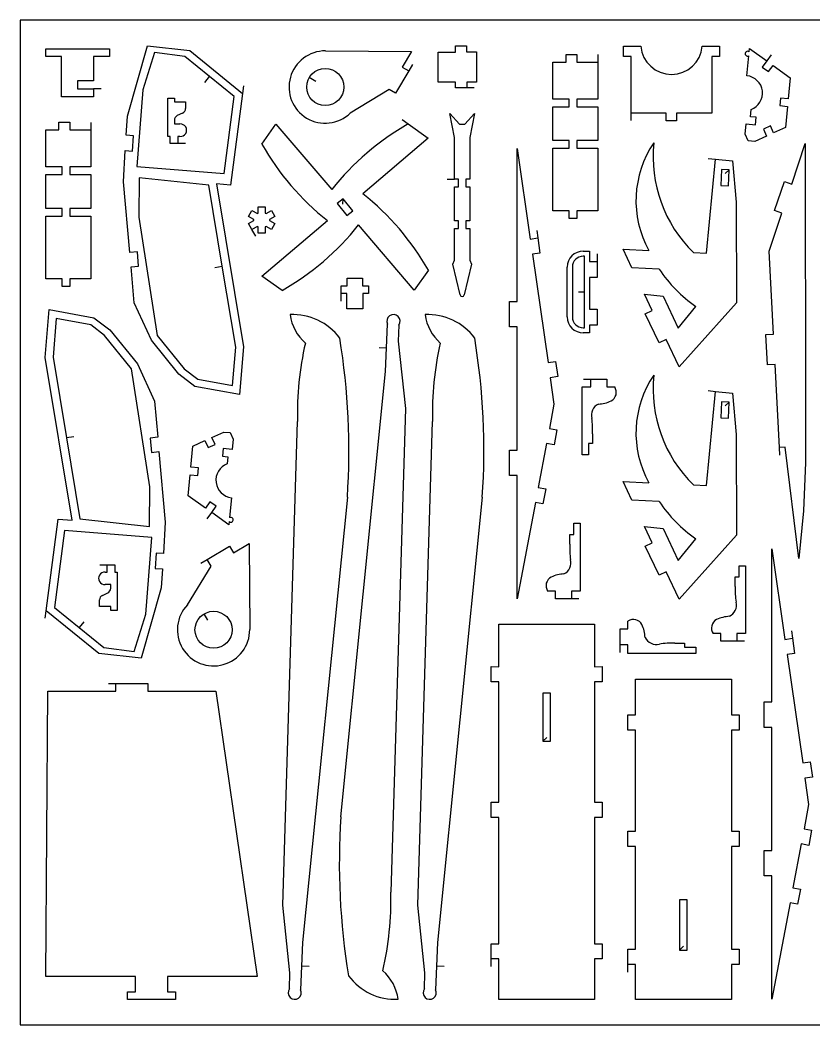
# Model space of a CAD drawing. Extents: x 0 to 600, y 0 to 400.
# Drawn here: x 0 to 315.7, y 0 to 400 of the extents above; entities that cross this region are included whole.
import ezdxf

# ---------------------------------------------------------------- set-up
doc = ezdxf.new("R2010")
doc.units = 0
doc.header["$MEASUREMENT"] = 0
doc.layers.add('DEFAULT', color=7, linetype='Continuous')
doc.layers.add('Layer1', color=150, linetype='Continuous')

msp = doc.modelspace()

# ---------------------------------------------------------------- linework, layer by layer
at = {"layer": 'DEFAULT'}
for p, q in [((10.1777, 385.4569), (10.1777, 388.5049)), ((10.1777, 388.5049), (35.5777, 388.5049)), ((35.5777, 388.5049), (35.5777, 385.4569)), ((42.6801, 361.6898), (50.7236, 389.7409)), ((50.7236, 389.7409), (67.4884, 387.85)), ((173.2301, 387.2057), (173.2301, 389.7205)), ((173.2301, 389.7205), (177.5629, 389.7205)), ((177.5629, 389.7205), (177.5629, 387.3474)), ((239.9903, 385.5226), (239.9903, 389.5866)), ((239.9903, 389.5866), (246.9255, 389.5866)), ((271.3191, 389.5866), (278.2544, 389.5866)), ((278.2544, 389.5866), (278.2544, 385.5226)), ((290.0197, 387.3566), (290.1427, 388.6339)), ((290.1427, 388.6339), (297.0027, 383.7407)), ((16.5277, 385.4569), (10.1777, 385.4569)), ((16.5277, 369.479), (16.5277, 385.4569)), ((35.5777, 385.4569), (29.2277, 385.4569)), ((29.2277, 385.4569), (29.2277, 375.7978)), ((53.4309, 387.0684), (48.8713, 372.2217)), ((65.5658, 385.485), (53.4309, 387.0684)), ((75.3846, 377.5028), (65.5658, 385.485)), ((67.4884, 387.85), (88.4459, 370.8127)), ((121.4522, 387.7471), (155.6787, 387.5555)), ((155.6787, 387.5555), (151.988, 381.2899)), ((166.3038, 375.3154), (166.3038, 387.2057)), ((166.3038, 387.2057), (173.2301, 387.2057)), ((177.5629, 387.3474), (181.5683, 387.3474)), ((181.5683, 387.3474), (181.5683, 375.3153)), ((217.1695, 383.2807), (217.1695, 386.3287)), ((217.1695, 386.3287), (221.4669, 386.3287)), ((221.4669, 386.3287), (221.4669, 383.2807)), ((229.8125, 386.2807), (229.8125, 383.2808)), ((243.0383, 385.5226), (239.9903, 385.5226)), ((243.0383, 363.0005), (243.0383, 385.5226)), ((278.2544, 385.5226), (275.2064, 385.5226)), ((275.2064, 385.5226), (275.2064, 363.0005)), ((289.1047, 377.8535), (289.8676, 385.7765)), ((298.7449, 386.183), (297.0027, 383.7408)), ((151.988, 381.2899), (154.6142, 379.7429)), ((156.1368, 382.3277), (154.6142, 379.7428)), ((211.9192, 368.5487), (211.9192, 383.2807)), ((211.9192, 383.2807), (217.1695, 383.2807)), ((221.4669, 383.2807), (229.8125, 383.2807)), ((229.8125, 383.2808), (229.8125, 368.5488)), ((297.0027, 383.7408), (295.2328, 381.2592)), ((295.2328, 381.2592), (297.7143, 379.4893)), ((297.7143, 379.4893), (299.4843, 381.9708)), ((299.4843, 381.9708), (306.3442, 377.0775)), ((73.4922, 375.1749), (75.3846, 377.5028)), ((85.2035, 369.5206), (75.3846, 377.5028)), ((117.5928, 375.5794), (115.0079, 377.102)), ((154.6142, 379.7428), (149.3803, 370.8574)), ((306.3442, 377.0775), (305.5367, 368.6899)), ((29.2277, 375.7978), (22.8777, 375.7978)), ((22.8777, 375.7978), (22.8777, 372.6553)), ((22.8777, 372.6553), (29.2277, 372.6553)), ((32.2277, 372.6553), (29.2277, 372.6553)), ((29.2277, 372.6553), (29.2277, 369.479)), ((48.8713, 372.2217), (46.4297, 341.7189)), ((88.8341, 373.7875), (88.4459, 370.8127)), ((146.754, 372.4043), (131.3297, 362.9604)), ((149.3803, 370.8574), (146.754, 372.4043)), ((173.1997, 375.3154), (166.3038, 375.3154)), ((173.1997, 372.9931), (173.1997, 375.3154)), ((177.6638, 372.9931), (173.1997, 372.9931)), ((181.5683, 375.3153), (177.6638, 375.3153)), ((177.6638, 375.3153), (177.6638, 372.993)), ((180.6638, 372.9931), (177.6638, 372.9931)), ((29.2277, 369.479), (16.5277, 369.479)), ((58.8072, 353.7038), (58.8072, 368.9571)), ((58.8072, 368.9571), (61.3708, 368.9571)), ((61.3708, 368.9571), (61.3708, 367.4331)), ((81.2124, 338.9346), (85.2035, 369.5206)), ((88.4459, 370.8127), (83.6834, 334.3151)), ((218.4189, 368.5487), (211.9192, 368.5487)), ((218.4189, 365.5007), (218.4189, 368.5487)), ((229.8125, 368.5488), (221.4669, 368.5488)), ((221.4669, 368.5488), (221.4669, 365.5008)), ((302.5027, 368.9821), (302.2105, 365.9481)), ((305.5367, 368.6899), (302.5027, 368.9821)), ((61.3708, 367.4331), (65.813, 367.4331)), ((65.813, 367.4331), (65.813, 364.8051)), ((211.9192, 352.0353), (211.9192, 365.5007)), ((211.9192, 365.5007), (218.4189, 365.5007)), ((221.4669, 365.5008), (229.8125, 365.5008)), ((229.8125, 365.5008), (229.8125, 352.0353)), ((290.5107, 361.5549), (290.7838, 364.3917)), ((302.2105, 365.9481), (305.2444, 365.6559)), ((305.2444, 365.6559), (304.4369, 357.2683)), ((42.2171, 354.1509), (42.6801, 361.6898)), ((61.3708, 360.1276), (61.3708, 358.6501)), ((64.6519, 362.9692), (62.5319, 361.9635)), ((151.9303, 360.3673), (154.3825, 358.6393)), ((172.8194, 353.2397), (170.907, 362.821)), ((170.907, 362.821), (174.7935, 358.6044)), ((176.8727, 358.6044), (180.7592, 362.821)), ((180.7592, 362.821), (178.8468, 353.2397)), ((243.0383, 360.0005), (243.0383, 363.0005)), ((256.9657, 363.0005), (243.0383, 363.0005)), ((256.9657, 359.9525), (256.9657, 363.0005)), ((275.2064, 363.0005), (261.0297, 363.0005)), ((261.0297, 363.0005), (261.0297, 359.9525)), ((292.7556, 361.3387), (290.5107, 361.5549)), ((292.4634, 358.3048), (292.7556, 361.3387)), ((10.1777, 341.5212), (10.1777, 356.2532)), ((10.1777, 356.2532), (15.4281, 356.2532)), ((15.4281, 356.2532), (15.4281, 359.3012)), ((15.4281, 359.3012), (19.7255, 359.3012)), ((19.7255, 359.3012), (19.7255, 356.2532)), ((19.7255, 356.2532), (28.0711, 356.2532)), ((28.0711, 359.2532), (28.0711, 356.2532)), ((28.0711, 356.2532), (28.0711, 341.5212)), ((61.3708, 358.6501), (63.5919, 358.6501)), ((96.1518, 350.6198), (101.7647, 358.5848)), ((101.7647, 358.5848), (123.9678, 332.5855)), ((154.3825, 358.6393), (162.3476, 353.0262)), ((174.7935, 358.6044), (176.8727, 358.6044)), ((261.0297, 359.9525), (256.9657, 359.9525)), ((288.3932, 354.5645), (288.7875, 358.6587)), ((288.7875, 358.6587), (292.4634, 358.3048)), ((298.4384, 357.8842), (295.6649, 356.6202)), ((295.6649, 356.6202), (296.9287, 353.8467)), ((299.7024, 355.1107), (298.4384, 357.8842)), ((304.4369, 357.2683), (299.7024, 355.1107)), ((45.1104, 353.9702), (42.2171, 354.1509)), ((44.7304, 347.8861), (45.1104, 353.9702)), ((59.6756, 353.7038), (58.8072, 353.7038)), ((59.6756, 350.8606), (59.6756, 353.7038)), ((63.5919, 353.7038), (62.7236, 353.7038)), ((62.7236, 353.7038), (62.7236, 350.8606)), ((162.3476, 353.0262), (136.3483, 330.8232)), ((172.8194, 336.6511), (172.8194, 353.2397)), ((178.8468, 353.2397), (178.8468, 336.6511)), ((218.4189, 352.0353), (211.9192, 352.0353)), ((218.4189, 348.9873), (218.4189, 352.0353)), ((229.8125, 352.0353), (221.4669, 352.0353)), ((221.4669, 352.0353), (221.4669, 348.9873)), ((289.5894, 351.9398), (288.3932, 354.5645)), ((296.9287, 353.8467), (292.1942, 351.689)), ((41.075, 335.552), (41.8435, 348.0664)), ((41.8435, 348.0664), (44.7304, 347.8861)), ((62.7236, 350.8606), (59.6756, 350.8606)), ((65.7236, 350.8606), (62.7236, 350.8606)), ((197.7099, 288.0017), (197.7099, 348.9138)), ((197.7099, 348.9138), (202.9024, 312.8531)), ((211.9192, 324.0483), (211.9192, 348.9873)), ((211.9192, 348.9873), (218.4189, 348.9873)), ((221.4669, 348.9873), (229.8125, 348.9873)), ((229.8125, 348.9873), (229.8125, 324.0483)), ((292.1942, 351.689), (289.5894, 351.9398)), ((306.9359, 334.7319), (312.3185, 350.8675)), ((312.3185, 350.8675), (312.4604, 242.8231)), ((272.9908, 307.2278), (276.6567, 344.6772)), ((273.671, 344.9694), (276.6567, 344.6772)), ((276.6567, 344.6772), (283.3871, 344.0183)), ((283.3871, 344.0183), (284.806, 327.5717)), ((16.6775, 341.5212), (10.1777, 341.5212)), ((16.6775, 338.4732), (16.6775, 341.5212)), ((28.0711, 341.5212), (19.7255, 341.5212)), ((19.7255, 341.5212), (19.7255, 338.4732)), ((46.4297, 341.7189), (81.2124, 338.9346)), ((278.9515, 340.5378), (278.6703, 334.194)), ((281.9965, 340.4029), (278.9515, 340.5378)), ((280.4065, 338.9478), (281.9965, 340.4029)), ((281.7153, 334.0591), (281.9965, 340.4029)), ((10.1778, 325.0078), (10.1778, 338.4732)), ((10.1778, 338.4732), (16.6775, 338.4732)), ((19.7255, 338.4732), (28.0711, 338.4732)), ((28.0711, 338.4732), (28.0711, 325.0078)), ((47.3513, 337.2338), (47.2259, 321.5264)), ((75.094, 334.2645), (47.3513, 337.2338)), ((169.8192, 336.6509), (172.8192, 336.6509)), ((174.3432, 336.6511), (172.8192, 336.6511)), ((174.3432, 333.6031), (174.3432, 336.6511)), ((178.8468, 336.6511), (177.3228, 336.6511)), ((177.3228, 336.6511), (177.3228, 333.6031)), ((43.6019, 307.4973), (41.075, 335.552)), ((80.4233, 302.0447), (75.094, 334.2645)), ((83.6834, 334.3151), (78.1011, 334.7619)), ((78.1011, 334.7619), (88.8208, 269.954)), ((172.8192, 320.1375), (172.8192, 333.6031)), ((172.8192, 333.6031), (174.3432, 333.6031)), ((177.3228, 333.6031), (178.8468, 333.6031)), ((178.8468, 333.6031), (178.8468, 320.1375)), ((278.6703, 334.194), (281.7153, 334.0591)), ((300.1203, 324.1749), (304.0452, 335.7128)), ((304.0452, 335.7128), (306.9359, 334.7319)), ((128.5504, 328.8486), (126.1754, 326.9381)), ((128.3181, 326.7058), (128.5504, 328.8486)), ((132.3783, 324.09), (128.5504, 328.8486)), ((16.6775, 325.0078), (10.1778, 325.0078)), ((16.6775, 321.9598), (16.6775, 325.0078)), ((28.0711, 325.0078), (19.7255, 325.0078)), ((19.7255, 325.0078), (19.7255, 321.9598)), ((90.8458, 321.8763), (92.2174, 324.2519)), ((92.2174, 324.2519), (94.3818, 323.0023)), ((94.7307, 323.2038), (94.7307, 325.703)), ((94.7307, 325.703), (97.4739, 325.703)), ((97.4739, 325.703), (97.4739, 323.2038)), ((97.8227, 323.0023), (99.9871, 324.2519)), ((99.9871, 324.2519), (101.3587, 321.8763)), ((126.1754, 326.9381), (130.0034, 322.1795)), ((130.0034, 322.1795), (132.3783, 324.09)), ((218.4189, 324.0483), (211.9192, 324.0483)), ((218.4189, 321.0003), (218.4189, 324.0483)), ((229.8125, 324.0483), (221.4669, 324.0483)), ((221.4669, 324.0483), (221.4669, 321.0003)), ((284.806, 327.5717), (284.9341, 287.408)), ((303.0027, 323.1936), (300.1203, 324.1749)), ((10.1778, 297.0208), (10.1778, 321.9598)), ((10.1778, 321.9598), (16.6775, 321.9598)), ((19.7255, 321.9598), (28.0711, 321.9598)), ((28.0711, 321.9598), (28.0711, 297.0208)), ((47.2259, 321.5264), (54.5733, 274.4627)), ((93.0102, 320.6266), (90.8458, 321.8763)), ((90.8458, 318.9742), (93.0102, 320.2238)), ((93.0102, 320.2238), (93.0102, 320.6266)), ((94.3818, 323.0023), (94.7307, 323.2038)), ((96.2062, 298.0019), (122.2054, 320.205)), ((97.4739, 323.2038), (97.8227, 323.0023)), ((101.3587, 321.8763), (99.1943, 320.6266)), ((99.1943, 320.6266), (99.1943, 320.2238)), ((99.1943, 320.2238), (101.3587, 318.9742)), ((174.3432, 320.1375), (172.8192, 320.1375)), ((174.3432, 317.0895), (174.3432, 320.1375)), ((178.8468, 320.1375), (177.3228, 320.1375)), ((177.3228, 320.1375), (177.3228, 317.0895)), ((221.4669, 321.0003), (218.4189, 321.0003)), ((297.9841, 308.0596), (303.0027, 323.1936)), ((92.2174, 316.5985), (90.8458, 318.9742)), ((94.3818, 317.8481), (92.2174, 316.5985)), ((93.7174, 314.0004), (92.2174, 316.5985)), ((94.7307, 317.6467), (94.3818, 317.8481)), ((94.7307, 315.1474), (94.7307, 317.6467)), ((97.8227, 317.8481), (97.4739, 317.6467)), ((97.4739, 317.6467), (97.4739, 315.1474)), ((99.9871, 316.5985), (97.8227, 317.8481)), ((101.3587, 318.9742), (99.9871, 316.5985)), ((156.7891, 292.4434), (134.586, 318.4427)), ((172.8192, 304.3895), (172.8192, 317.0895)), ((172.8192, 317.0895), (174.3432, 317.0895)), ((177.3228, 317.0895), (178.8468, 317.0895)), ((178.8468, 317.0895), (178.8468, 304.3895)), ((205.4917, 316.2569), (205.9193, 313.2875)), ((97.4739, 315.1474), (94.7307, 315.1474)), ((202.9024, 312.8531), (205.9193, 313.2875)), ((205.9193, 313.2875), (206.7881, 307.2538)), ((223.9878, 308.0369), (226.4985, 308.0369)), ((226.4985, 308.0369), (226.4985, 303.942)), ((243.3488, 301.3947), (239.8153, 308.8117)), ((239.8153, 308.8117), (250.0379, 308.3237)), ((299.716, 275.0112), (297.9841, 308.0596)), ((46.6376, 307.7707), (43.6019, 307.4973)), ((47.1521, 302.0589), (46.6376, 307.7707)), ((172.065, 302.8733), (172.8192, 304.3895)), ((178.8468, 304.3895), (179.601, 302.8733)), ((206.7881, 307.2538), (203.7712, 306.8193)), ((203.7712, 306.8193), (209.9865, 263.656)), ((224.4665, 306.0049), (223.9878, 306.0049)), ((224.4665, 291.7595), (224.4665, 306.0049)), ((229.5465, 306.942), (229.5465, 303.942)), ((267.8384, 307.4738), (272.9908, 307.2278)), ((44.1164, 301.7855), (47.1521, 302.0589)), ((45.4116, 287.4054), (44.1164, 301.7855)), ((77.4636, 301.5552), (80.4233, 302.0447)), ((85.7527, 269.8249), (80.4233, 302.0447)), ((162.402, 300.4084), (156.7891, 292.4434)), ((175.0931, 290.58), (172.065, 302.8733)), ((179.601, 302.8733), (176.5729, 290.58)), ((217.6378, 281.832), (217.6378, 301.6869)), ((219.6698, 301.6869), (219.6698, 281.832)), ((226.4985, 303.942), (229.5465, 303.942)), ((229.5465, 303.942), (229.5465, 297.592)), ((254.2112, 300.8762), (243.3488, 301.3947)), ((16.6775, 297.0208), (10.1778, 297.0208)), ((16.6775, 293.9728), (16.6775, 297.0208)), ((28.0711, 297.0208), (19.7255, 297.0208)), ((19.7255, 297.0208), (19.7255, 293.9728)), ((104.1712, 292.3889), (96.2062, 298.0019)), ((130.1346, 294.1573), (130.1346, 297.2054)), ((130.1346, 297.2054), (136.2417, 297.2054)), ((136.2417, 297.2054), (136.2417, 294.1573)), ((229.5465, 297.592), (226.4985, 297.592)), ((226.4985, 297.592), (226.4985, 284.892)), ((19.7255, 293.9728), (16.6775, 293.9728)), ((127.7323, 291.0963), (127.7323, 294.1573)), ((127.7323, 294.1573), (130.1346, 294.1573)), ((136.2417, 294.1573), (138.6439, 294.1573)), ((138.6439, 294.1573), (138.6439, 291.0963)), ((127.7323, 288.0963), (127.7323, 291.0963)), ((130.0183, 291.0963), (127.7323, 291.0963)), ((130.0183, 285.0003), (130.0183, 291.0963)), ((138.6439, 291.0963), (136.3579, 291.0963)), ((136.3579, 291.0963), (136.3579, 285.0003)), ((194.6619, 277.8417), (194.6619, 288.0017)), ((194.6619, 288.0017), (197.7099, 288.0017)), ((222.0681, 291.7595), (224.4665, 291.7595)), ((224.4665, 277.514), (224.4665, 291.7595)), ((251.4375, 284.4166), (248.3322, 290.9345)), ((248.3322, 290.9345), (255.7713, 290.0625)), ((255.7713, 290.0625), (261.8132, 277.3805)), ((10.0184, 265.7418), (11.5392, 284.7408)), ((11.5392, 284.7408), (29.3903, 281.5309)), ((52.2031, 272.5463), (45.4116, 287.4054)), ((136.3579, 285.0003), (130.0183, 285.0003)), ((226.4985, 284.892), (229.5465, 284.892)), ((229.5465, 284.892), (229.5465, 278.542)), ((248.6859, 283.1056), (251.4375, 284.4166)), ((261.8132, 277.3805), (268.8006, 286.0173)), ((284.9341, 287.408), (262.1389, 261.954)), ((14.3092, 281.1458), (13.0865, 265.8708)), ((28.1199, 278.6625), (14.3092, 281.1458)), ((29.3903, 281.5309), (35.7011, 276.674)), ((254.1897, 271.553), (248.6859, 283.1056)), ((33.557, 274.4778), (28.1199, 278.6625)), ((35.7011, 276.674), (46.6361, 263.1494)), ((145.7994, 269.5648), (146.193, 278.957)), ((150.6347, 278.6087), (150.4391, 272.189)), ((197.7099, 277.8417), (194.6619, 277.8417)), ((197.7099, 228.8411), (197.7099, 277.8417)), ((223.9878, 277.514), (224.4665, 277.514)), ((229.5465, 278.542), (226.4985, 278.542)), ((226.4985, 278.542), (226.4985, 275.482)), ((44.2659, 261.233), (33.557, 274.4778)), ((63.1381, 259.0217), (52.2031, 272.5463)), ((54.5733, 274.4627), (65.2821, 261.2178)), ((150.4391, 272.189), (153.3031, 245.358)), ((226.4985, 275.482), (223.9878, 275.482)), ((256.9413, 272.864), (254.1897, 271.553)), ((262.1389, 261.954), (256.9413, 272.864)), ((296.6105, 274.8485), (299.716, 275.0112)), ((297.2472, 262.7003), (296.6105, 274.8485)), ((84.53, 254.5499), (85.7527, 269.8249)), ((88.8208, 269.954), (87.3, 250.9549)), ((142.802, 269.6904), (145.7994, 269.5648)), ((145.4057, 260.1726), (145.7995, 269.5648)), ((20.7381, 200.9337), (10.0184, 265.7418)), ((13.0865, 265.8708), (18.4158, 233.651)), ((209.9865, 263.656), (213.0034, 264.0904)), ((213.0034, 264.0904), (213.8723, 258.0566)), ((51.6133, 214.1693), (44.2659, 261.233)), ((46.6361, 263.1494), (53.4276, 248.2904)), ((65.2821, 261.2178), (70.7193, 257.0331)), ((127.6086, 82.8746), (145.4057, 260.1726)), ((300.3527, 262.8631), (297.2472, 262.7003)), ((302.0847, 229.8147), (300.3527, 262.8631)), ((69.4489, 254.1647), (63.1381, 259.0217)), ((70.7193, 257.0331), (84.53, 254.5499)), ((213.8723, 258.0566), (210.8553, 257.6222)), ((210.8553, 257.6222), (212.3636, 247.1475)), ((224.0496, 257.0207), (227.0496, 257.0207)), ((227.0496, 257.0207), (233.3996, 257.0207)), ((227.0496, 253.9727), (227.0496, 257.0207)), ((233.3996, 257.0207), (233.3996, 253.9727)), ((87.3, 250.9549), (69.4489, 254.1647)), ((223.5661, 226.9925), (223.5661, 253.9727)), ((223.5661, 253.9727), (227.0496, 253.9727)), ((233.3996, 253.9727), (236.5078, 253.9727)), ((272.9908, 214.749), (276.6567, 252.1983)), ((273.671, 252.4905), (276.6567, 252.1983)), ((276.6567, 252.1983), (283.3871, 251.5394)), ((53.4276, 248.2904), (54.7228, 233.9103)), ((278.9515, 248.0589), (278.6703, 241.7151)), ((281.9965, 247.924), (278.9515, 248.0589)), ((283.3871, 251.5394), (284.806, 235.0928)), ((153.3031, 245.358), (147.4357, 52.7867)), ((212.3636, 247.1475), (210.5237, 237.416)), ((280.4065, 246.4689), (281.9965, 247.924)), ((281.7153, 241.5802), (281.9965, 247.924)), ((104.4682, 47.6057), (110.3355, 240.177)), ((158.1495, 47.6057), (164.0169, 240.177)), ((278.6703, 241.7151), (281.7153, 241.5802)), ((312.4604, 242.8231), (312.4557, 223.847)), ((76.2726, 233.858), (81.0072, 236.0157)), ((81.0072, 236.0157), (83.612, 235.7649)), ((210.5237, 237.416), (213.5187, 236.8497)), ((213.5187, 236.8497), (212.3862, 230.8598)), ((21.3756, 234.1405), (18.4158, 233.6509)), ((18.4158, 233.6509), (23.7452, 201.4311)), ((54.7228, 233.9103), (51.6871, 233.6369)), ((51.6871, 233.6369), (52.2015, 227.925)), ((68.7646, 230.4364), (73.4991, 232.5941)), ((73.4991, 232.5941), (74.7631, 229.8204)), ((77.5366, 231.0845), (76.2726, 233.858)), ((83.612, 235.7649), (84.8082, 233.1402)), ((84.8082, 233.1402), (84.4139, 229.046)), ((227.6869, 235.2732), (227.6869, 231.4342)), ((284.806, 235.0928), (284.9341, 194.9291)), ((52.2015, 227.925), (55.2372, 228.1985)), ((55.2372, 228.1985), (57.7642, 200.1437)), ((67.9569, 222.0488), (68.7646, 230.4364)), ((74.7631, 229.8204), (77.5366, 231.0845)), ((80.7379, 229.3999), (80.4458, 226.366)), ((84.4139, 229.046), (80.7379, 229.3999)), ((194.6619, 218.6811), (194.6619, 228.8411)), ((194.6619, 228.8411), (197.7099, 228.8411)), ((209.3913, 231.4261), (206.0869, 213.9486)), ((212.3862, 230.8598), (209.3913, 231.4261)), ((227.6869, 231.4342), (226.1298, 231.4342)), ((226.1298, 231.4342), (226.1298, 226.9925)), ((304.3433, 229.9331), (302.0847, 229.8147)), ((302.2417, 226.8188), (302.0847, 229.8147)), ((309.7883, 185.6139), (304.3433, 229.9331)), ((80.4458, 226.366), (82.6908, 226.1498)), ((82.6908, 226.1498), (82.4176, 223.313)), ((226.1298, 226.9925), (223.5661, 226.9925)), ((70.9909, 221.7567), (67.9569, 222.0488)), ((70.6988, 218.7227), (70.9909, 221.7567)), ((312.4557, 223.847), (311.6198, 204.6857)), ((66.8572, 210.6273), (67.6648, 219.0149)), ((67.6648, 219.0149), (70.6988, 218.7227)), ((197.7099, 218.6811), (194.6619, 218.6811)), ((197.7099, 169.6407), (197.7099, 218.6811)), ((243.3488, 208.9159), (239.8153, 216.3328)), ((239.8153, 216.3328), (250.0379, 215.8448)), ((51.4879, 198.4618), (51.6133, 214.1693)), ((206.0869, 213.9486), (209.0819, 213.3824)), ((209.0819, 213.3824), (207.9494, 207.3925)), ((267.8384, 214.995), (272.9908, 214.749)), ((73.7172, 205.734), (66.8572, 210.6273)), ((75.4872, 208.2155), (73.7172, 205.734)), ((77.9686, 206.4455), (75.4872, 208.2155)), ((84.0967, 209.8512), (83.3338, 201.9281)), ((130.1627, 210.0891), (112.3655, 32.7911)), ((183.8439, 210.0891), (166.0468, 32.7911)), ((254.2112, 208.3973), (243.3488, 208.9159)), ((76.1986, 203.964), (77.9686, 206.4455)), ((204.9544, 207.9587), (197.7099, 169.6407)), ((207.9494, 207.3925), (204.9544, 207.9587)), ((311.6198, 204.6857), (309.7883, 185.6139)), ((10.3933, 164.8829), (15.1558, 201.3806)), ((15.1558, 201.3806), (20.7381, 200.9337)), ((23.7452, 201.4311), (51.4879, 198.4618)), ((57.7642, 200.1437), (56.9957, 187.6294)), ((74.4565, 201.5217), (76.1986, 203.964)), ((83.0587, 199.0708), (76.1986, 203.964)), ((83.1817, 200.3481), (83.0587, 199.0708)), ((17.6268, 196.7611), (13.6357, 166.1752)), ((52.4095, 193.9769), (17.6268, 196.7611)), ((220.21, 195.2356), (220.21, 199.6773)), ((220.21, 199.6773), (222.7736, 199.6773)), ((222.7736, 199.6773), (222.7736, 172.6971)), ((251.4375, 191.9377), (248.3322, 198.4556)), ((248.3322, 198.4556), (255.7713, 197.5836)), ((255.7713, 197.5836), (261.8132, 184.9016)), ((49.9679, 163.4741), (52.4095, 193.9769)), ((218.6528, 191.3966), (218.6528, 195.2356)), ((218.6528, 195.2356), (220.21, 195.2356)), ((261.8132, 184.9016), (268.8006, 193.5384)), ((284.9341, 194.9291), (262.1389, 169.4752)), ((74.4522, 185.3048), (83.3376, 190.5388)), ((83.3376, 190.5388), (84.8846, 187.9125)), ((84.8846, 187.9125), (91.1502, 191.6033)), ((91.1502, 191.6033), (91.3419, 157.3767)), ((248.6859, 190.6268), (251.4375, 191.9377)), ((254.1897, 179.0741), (248.6859, 190.6268)), ((299.0081, 128.6149), (299.0081, 189.527)), ((299.0081, 189.527), (304.2007, 153.4663)), ((54.1088, 187.8097), (53.7287, 181.7255)), ((56.9957, 187.6294), (54.1088, 187.8097)), ((71.8673, 183.7822), (74.4522, 185.3048)), ((75.9991, 182.6786), (74.4522, 185.3048)), ((31.681, 183.0935), (34.681, 183.0935)), ((33.8126, 180.2502), (34.681, 180.2502)), ((34.681, 183.0935), (37.729, 183.0935)), ((34.681, 180.2502), (34.681, 183.0935)), ((37.729, 183.0935), (37.729, 180.2502)), ((37.729, 180.2502), (38.5974, 180.2502)), ((38.5974, 180.2502), (38.5974, 164.9969)), ((53.7287, 181.7255), (56.6221, 181.5448)), ((56.6221, 181.5448), (56.1591, 174.006)), ((66.5552, 167.2543), (75.9991, 182.6786)), ((256.9413, 180.3851), (254.1897, 179.0741)), ((262.1389, 169.4752), (256.9413, 180.3851)), ((286.026, 178.3389), (286.026, 182.7805)), ((286.026, 182.7805), (288.5896, 182.7805)), ((288.5896, 182.7805), (288.5896, 155.8004)), ((284.4688, 174.4998), (284.4688, 178.3389)), ((284.4688, 178.3389), (286.026, 178.3389)), ((36.0337, 175.304), (33.8126, 175.304)), ((36.0337, 173.8264), (36.0337, 175.304)), ((56.1591, 174.006), (48.1156, 145.9549)), ((212.9401, 172.6971), (209.8319, 172.6971)), ((212.9401, 169.6491), (212.9401, 172.6971)), ((222.7736, 172.6971), (219.2901, 172.6971)), ((219.2901, 172.6971), (219.2901, 169.6491)), ((31.5916, 166.5209), (31.5916, 169.1489)), ((32.7526, 170.9848), (34.8727, 171.9905)), ((219.2901, 169.6491), (212.9401, 169.6491)), ((222.2901, 169.6491), (219.2901, 169.6491)), ((10.0051, 161.9082), (10.3933, 164.8829)), ((31.3507, 147.8457), (10.3933, 164.8829)), ((13.6357, 166.1752), (23.4546, 158.193)), ((36.0337, 166.5209), (31.5916, 166.5209)), ((36.0337, 164.9969), (36.0337, 166.5209)), ((38.5974, 164.9969), (36.0337, 164.9969)), ((25.347, 160.5208), (23.4546, 158.1929)), ((45.4082, 148.6273), (49.9679, 163.4741)), ((74.7224, 161.0749), (73.1998, 163.6598)), ((241.7642, 157.637), (241.7642, 160.7452)), ((23.4546, 158.1929), (33.2734, 150.2108)), ((190.4384, 142.5208), (190.4384, 159.4713)), ((190.4384, 159.4713), (228.5384, 159.4713)), ((228.5384, 159.4713), (228.5384, 142.5208)), ((238.7162, 151.287), (238.7162, 157.637)), ((238.7162, 157.637), (241.7642, 157.637)), ((306.79, 156.8701), (307.2175, 153.9008)), ((278.7561, 155.8004), (275.6479, 155.8004)), ((278.7561, 152.7524), (278.7561, 155.8004)), ((285.1061, 152.7524), (278.7561, 152.7524)), ((288.5896, 155.8004), (285.1061, 155.8004)), ((285.1061, 155.8004), (285.1061, 152.7524)), ((288.1061, 152.7524), (285.1061, 152.7524)), ((304.2007, 153.4663), (307.2175, 153.9008)), ((307.2175, 153.9008), (308.0864, 147.867)), ((33.2734, 150.2108), (45.4082, 148.6273)), ((238.7162, 148.287), (238.7162, 151.287)), ((241.7642, 151.287), (238.7162, 151.287)), ((241.7642, 147.8035), (241.7642, 151.287)), ((260.4637, 151.9244), (264.3027, 151.9244)), ((264.3027, 151.9244), (264.3027, 150.3672)), ((264.3027, 150.3672), (268.7444, 150.3672)), ((268.7444, 150.3672), (268.7444, 147.8035)), ((48.1156, 145.9549), (31.3507, 147.8457)), ((268.7444, 147.8035), (241.7642, 147.8035)), ((308.0864, 147.867), (305.0695, 147.4326)), ((305.0695, 147.4326), (311.2847, 104.2692)), ((187.3904, 136.5986), (187.3904, 142.7058)), ((187.3904, 142.7058), (190.4384, 142.5208)), ((228.5384, 142.5208), (231.5864, 142.7058)), ((231.5864, 142.7058), (231.5864, 136.5986)), ((190.4384, 136.5986), (187.3904, 136.5986)), ((190.4384, 88.6777), (190.4384, 136.5986)), ((231.5864, 136.5986), (228.5384, 136.5986)), ((228.5384, 136.5986), (228.5384, 88.6777)), ((244.8122, 137.6246), (282.9122, 137.6265)), ((244.8122, 123.4221), (244.8122, 137.6246)), ((282.9122, 137.6265), (282.9122, 123.4221)), ((10.1757, 19.3217), (11.0554, 132.9024)), ((11.0554, 132.9024), (38.0983, 132.9024)), ((35.0983, 135.9504), (38.0983, 135.9504)), ((38.0983, 135.9504), (50.7983, 135.9504)), ((38.0983, 132.9024), (38.0983, 135.9504)), ((50.7983, 135.9504), (50.7983, 132.9024)), ((50.7983, 132.9024), (77.788, 132.9024)), ((77.788, 132.9024), (94.2853, 19.3217)), ((211.0124, 132.01), (207.9644, 132.01)), ((207.9644, 132.01), (207.9644, 112.9503)), ((211.0124, 112.9503), (211.0124, 132.01)), ((295.9601, 118.4549), (295.9601, 128.6149)), ((295.9601, 128.6149), (299.0081, 128.6149)), ((241.7642, 117.3261), (241.7642, 123.4221)), ((241.7642, 123.4221), (244.8122, 123.4221)), ((282.9122, 123.4221), (285.9602, 123.4221)), ((285.9602, 123.4221), (285.9602, 117.3261)), ((244.8122, 117.3261), (241.7642, 117.3261)), ((244.8122, 77.0634), (244.8122, 117.3261)), ((285.9602, 117.3261), (282.9122, 117.3261)), ((282.9122, 117.3261), (282.9122, 77.0634)), ((299.0081, 118.4549), (295.9601, 118.4549)), ((299.0081, 69.4543), (299.0081, 118.4549)), ((209.4884, 114.4743), (207.9644, 112.9503)), ((207.9644, 112.9503), (211.0124, 112.9503)), ((311.2847, 104.2692), (314.3016, 104.7036)), ((314.3016, 104.7036), (315.1704, 98.6698)), ((315.1704, 98.6698), (312.1536, 98.2354)), ((312.1536, 98.2354), (313.6619, 87.7607)), ((187.3904, 82.5817), (187.3904, 88.6777)), ((187.3904, 88.6777), (190.4384, 88.6777)), ((228.5384, 88.6777), (231.5864, 88.6777)), ((231.5864, 88.6777), (231.5864, 82.5817)), ((313.6619, 87.7607), (311.822, 78.0292)), ((190.4384, 82.5817), (187.3904, 82.5817)), ((190.4384, 32.2342), (190.4384, 82.5817)), ((231.5864, 82.5817), (228.5384, 82.5817)), ((228.5384, 82.5817), (228.5384, 32.2342)), ((241.7642, 70.9674), (241.7642, 77.0634)), ((241.7642, 77.0634), (244.8122, 77.0634)), ((282.9122, 77.0634), (285.9602, 77.0634)), ((285.9602, 77.0634), (285.9602, 70.9674)), ((311.822, 78.0292), (314.8169, 77.463)), ((314.8169, 77.463), (313.6845, 71.4731)), ((310.6895, 72.0393), (307.3852, 54.5618)), ((313.6845, 71.4731), (310.6895, 72.0393)), ((244.8122, 70.9674), (241.7642, 70.9674)), ((244.8122, 30.1303), (244.8122, 70.9674)), ((285.9602, 70.9674), (282.9122, 70.9674)), ((282.9122, 70.9674), (282.9122, 30.1303)), ((295.9601, 59.2943), (295.9601, 69.4543)), ((295.9601, 69.4543), (299.0081, 69.4543)), ((299.0081, 59.2943), (295.9601, 59.2943)), ((299.0081, 10.2539), (299.0081, 59.2943)), ((307.3852, 54.5618), (310.3801, 53.9956)), ((310.3801, 53.9956), (309.2476, 48.0057)), ((265.3862, 49.832), (262.3382, 49.832)), ((262.3382, 49.832), (262.3382, 29.7948)), ((265.3862, 29.7948), (265.3862, 49.832)), ((306.2527, 48.572), (299.0081, 10.2539)), ((309.2476, 48.0057), (306.2527, 48.572)), ((107.3322, 20.7747), (104.4682, 47.6057)), ((161.0135, 20.7747), (158.1495, 47.6057)), ((112.3655, 32.7911), (111.9719, 23.3989)), ((166.0468, 32.7911), (165.6532, 23.3989)), ((187.3904, 26.312), (187.3904, 32.2342)), ((187.3904, 32.2342), (190.4384, 32.2342)), ((228.5384, 32.2342), (231.5864, 32.2342)), ((231.5864, 32.2342), (231.5864, 26.312)), ((241.7642, 24.0343), (241.7642, 30.1303)), ((241.7642, 30.1303), (244.8122, 30.1303)), ((263.8622, 31.3188), (262.3382, 29.7948)), ((262.3382, 29.7948), (265.3862, 29.7948)), ((282.9122, 30.1303), (285.9602, 30.1303)), ((285.9602, 30.1303), (285.9602, 24.0343)), ((187.3904, 23.312), (187.3904, 26.312)), ((190.4384, 26.312), (187.3904, 26.312)), ((190.4384, 10.1778), (190.4384, 26.312)), ((231.5864, 26.312), (228.5384, 26.312)), ((228.5384, 26.312), (228.5384, 10.1778)), ((241.7642, 21.0343), (241.7642, 24.0343)), ((244.8122, 24.0343), (241.7642, 24.0343)), ((244.8122, 10.1778), (244.8122, 24.0343)), ((285.9602, 24.0343), (282.9122, 24.0343)), ((282.9122, 24.0343), (282.9122, 10.1778)), ((107.1366, 14.3551), (107.3322, 20.7747)), ((111.9719, 23.3989), (111.5783, 14.0067)), ((114.9693, 23.2733), (111.9719, 23.3989)), ((160.8179, 14.3551), (161.0135, 20.7747)), ((165.6533, 23.3989), (165.2596, 14.0067)), ((168.6506, 23.2733), (165.6533, 23.3989)), ((45.907, 19.3217), (10.1757, 19.3217)), ((45.907, 13.2257), (45.907, 19.3217)), ((94.2853, 19.3217), (58.607, 19.3217)), ((58.607, 19.3217), (58.607, 13.2257)), ((42.732, 10.1777), (42.732, 13.2257)), ((42.732, 13.2257), (45.907, 13.2257)), ((58.607, 13.2257), (61.782, 13.2257)), ((61.782, 13.2257), (61.782, 10.1777)), ((61.782, 10.1777), (42.732, 10.1777)), ((228.5384, 10.1778), (190.4384, 10.1778)), ((282.9122, 10.1778), (244.8122, 10.1778))]:
    msp.add_line(p, q, dxfattribs=at)
for centre, radius in [((121.3716, 373.3535), 7.3857), ((76.9483, 157.2961), 7.3856)]:
    msp.add_circle(centre, radius, dxfattribs=at)
for centre, radius, start, end in [((259.1223, 390.6026), 12.2391, 184.761732, 355.238257), ((121.3716, 373.3535), 14.3938, 89.679176, 313.775515), ((289.3969, 386.6192), 0.9653, 49.81566, 299.185859), ((288.336, 370.922), 6.974, 290.547975, 83.671714), ((63.781, 364.8051), 2.032, 295.37826, 0), ((63.4028, 360.1276), 2.032, 115.37826, 180), ((63.7317, 356.1769), 2.4772, 266.764568, 93.235272), ((206.0191, 267.5793), 104.6815, 119.555917, 141.611523), ((187.2116, 402.2563), 104.6816, 209.555948, 231.611554), ((285.9157, 328.0567), 40.9464, 145.722288, 208.811048), ((304.8076, 345.4879), 53.0263, 173.905204, 225.798295), ((71.3422, 248.7719), 104.6815, 29.555946, 51.611562), ((52.5347, 383.4488), 104.6815, 299.555895, 321.611562), ((223.9878, 301.6869), 6.35, 90, 180), ((223.9878, 301.6869), 4.318, 90, 180), ((300.4384, 331.6731), 55.5464, 213.671855, 235.279463), ((175.833, 290.7623), 0.762, 193.842019, 346.157981), ((108.5109, 259.6142), 23.1664, 36.51569, 92.787441), ((126.2079, 285.5206), 19.0259, 188.363558, 227.965455), ((148.5218, 280.1596), 2.621, 323.720716, 207.312136), ((162.1923, 259.6142), 23.1664, 36.515847, 92.787441), ((179.8892, 285.5206), 19.0259, 188.363601, 227.965455), ((223.9878, 281.832), 6.35, 180, 270), ((223.9878, 281.832), 4.318, 180, 270), ((-142.0968, 228.7731), 272.8999, 356.074191, 9.41159), ((-88.4156, 228.7731), 272.8999, 356.074191, 9.41159), ((233.7714, 243.5499), 123.482, 166.970472, 181.565222), ((287.4527, 243.5499), 123.4819, 166.970473, 181.565223), ((285.9157, 235.5778), 40.9464, 145.72227, 208.811048), ((304.8076, 253.009), 53.0263, 173.905204, 225.798284), ((233.2532, 251.8194), 3.9024, 298.18632, 33.489434), ((228.9446, 262.2721), 15.1936, 274.007022, 293.884942), ((232.1036, 242.7083), 4.881, 115.447936, 194.816615), ((194.6571, 236.7616), 33.0633, 357.419858, 8.169733), ((84.8654, 216.7827), 6.974, 110.547858, 263.67179), ((300.4384, 239.1942), 55.5464, 213.671855, 235.279472), ((83.8045, 201.0854), 0.9652, 229.81566, 119.186301), ((251.6826, 189.9082), 33.0633, 177.419858, 188.169733), ((214.2361, 183.9615), 4.881, 295.447936, 14.816615), ((33.6729, 177.7771), 2.477, 86.766879, 273.233121), ((213.0865, 174.8504), 3.9024, 118.184938, 213.489434), ((217.3951, 164.3976), 15.1936, 94.00694, 113.884434), ((34.0017, 173.8264), 2.032, 295.380786, 0), ((317.4986, 173.0114), 33.0633, 177.419859, 188.169546), ((33.6236, 169.1489), 2.032, 115.380884, 180), ((280.0521, 167.0648), 4.8811, 295.447235, 14.816661), ((76.9483, 157.2961), 14.3938, 136.224222, 0.320824), ((243.9175, 157.4906), 3.9024, 28.187061, 123.489434), ((278.9025, 157.9537), 3.9025, 118.185876, 213.489311), ((283.2111, 147.5009), 15.1935, 94.007026, 113.884597), ((233.4647, 153.182), 15.1936, 4.007002, 23.884965), ((253.0286, 156.341), 4.881, 205.447936, 284.816615), ((258.9753, 118.8945), 33.0633, 87.419865, 98.169733), ((399.8681, 64.1907), 272.8999, 176.074213, 189.411612), ((23.9999, 49.4138), 123.4819, 346.970517, 1.565225), ((131.5634, 7.4431), 19.0259, 8.363615, 47.965684), ((149.2604, 33.3495), 23.1664, 216.515686, 272.787178), ((109.2495, 12.8041), 2.621, 143.719118, 27.312007), ((162.9308, 12.8041), 2.621, 143.719019, 27.312007)]:
    msp.add_arc(centre, radius, start, end, dxfattribs=at)
at = {"layer": 'Layer1'}
msp.add_lwpolyline([(0, 0), (600, 0), (600, 400), (0, 400)], close=True, dxfattribs=at)

doc.saveas('drawing.dxf')
